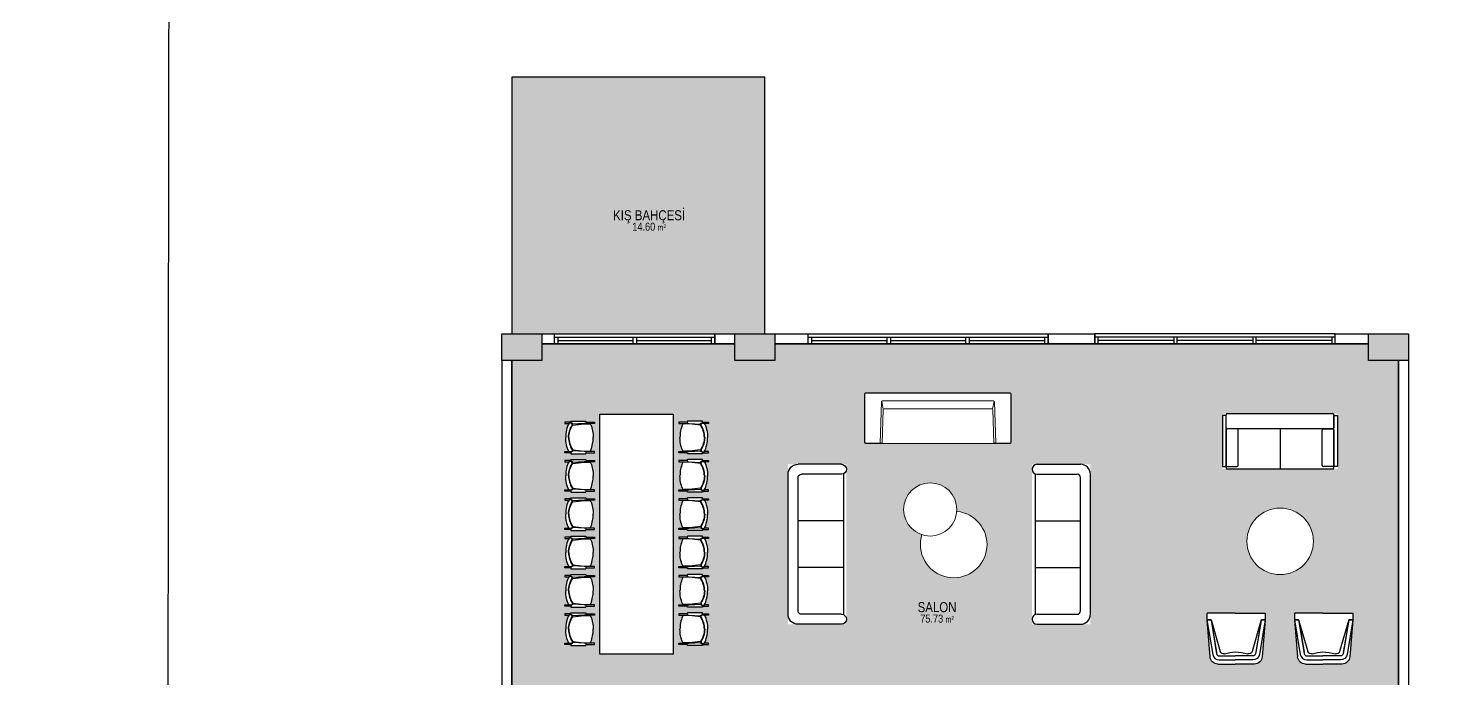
# Model space of a CAD drawing. Header units: metres. Extents: x 325971 to 582574, y 4156069 to 4412673.
# Drawn here: x 473715 to 475817, y 4270625 to 4271602 of the extents above; entities that cross this region are included whole.
import ezdxf
from ezdxf.enums import TextEntityAlignment as Align

# ---------------------------------------------------------------- set-up
doc = ezdxf.new("R2010")
doc.units = ezdxf.units.M
doc.layers.get('0').update_dxf_attribs({"color": 5, "lineweight": 0})
doc.layers.add('0_IFC_Area', color=100, linetype='Continuous', plot=False)
for name, color, linetype in [('0_IFC_Elevation_5', 252, 'Continuous'), ('0_IFC_Hatch', 250, 'Continuous'), ('0_IFC_Hatch_Structure', 251, 'Continuous'), ('0_IFC_Room_Text(No)_100', 12, 'Continuous'), ('0_IFC_Room_Text(No)_50', 12, 'Continuous'), ('0_IFC_Text_Explanation_100', 231, 'Continuous'), ('1_IFC_Concrete_Section', 50, 'Continuous'), ('2_IFC_Wall', 130, 'Continuous'), ('3_IFC_Window', 136, 'Continuous'), ('6_IFC_Furniture', 35, 'Continuous')]:
    doc.layers.add(name, color=color, linetype=linetype)
doc.styles.add('IFC_TEXT', font='ARIALN.TTF')

# ---------------------------------------------------------------- blocks, each defined once
blk = doc.blocks.new('A$C72af3929')
at = {"layer": '0_IFC_Hatch', "true_color": 0xc7c8ca}
h = blk.add_hatch(color=9, dxfattribs=at)
h.dxf.hatch_style = 1
h.paths.add_polyline_path([(-45, 40), (334.2, 40), (334.2, 425), (-45, 425)])
at = {"layer": '0_IFC_Hatch', "true_color": 0x939598}
h = blk.add_hatch(color=252, dxfattribs=at)
h.dxf.hatch_style = 1
h.paths.add_polyline_path([(184.7, -1765), (229.7, -1765), (229.7, -1790), (699.2, -1790), (699.2, -1375), (334.2, -1375), (334.2, -1395), (184.7, -1395)])
h.paths.add_polyline_path([(-45, -525), (-20, -525), (-20, -550), (304.2, -550), (304.2, -525), (364.2, -525), (364.2, -550), (1239.2, -550), (1239.2, -525), (1284.2, -525), (1284.2, 0), (1239.2, 0), (1239.2, 25), (349.2, 25), (349.2, 0), (289.2, 0), (289.2, 25), (0, 25), (0, 0), (-45, 0)])
h.paths.add_polyline_path([(769.2, -1215), (1069.2, -1215), (1069.2, -565), (769.2, -565)])
h.paths.add_polyline_path([(1139.2, -1515), (1149.2, -1515), (1149.2, -1540), (1289.2, -1540), (1289.2, -1215), (1069.2, -1215), (1069.2, -1365), (1139.2, -1365)])
h.paths.add_polyline_path([(314.2, -1365), (1069.2, -1365), (1069.2, -1215), (314.2, -1215.3)])
at = {"layer": '0_IFC_Hatch', "true_color": 0xc7c8ca}
h = blk.add_hatch(color=9, dxfattribs=at)
h.dxf.hatch_style = 1
edge = h.paths.add_edge_path()
edge.add_line((1149.2, -1515), (1139.2, -1515))
edge.add_line((1139.2, -1515), (1139.2, -1395))
edge.add_line((1139.2, -1395), (1061.8, -1395.8))
edge.add_arc((1079.2, -1585), 190, 95.2664, 360.0069)
edge.add_line((1269.2, -1585), (1269.8, -1540))
edge.add_line((1269.8, -1540), (1149.2, -1540))
edge.add_line((1149.2, -1540), (1149.2, -1515))
h.paths.add_polyline_path([(709.2, -1790), (859.2, -1790), (859.2, -1375), (709.2, -1375.3)])
h.paths.add_polyline_path([(1084.2, -1040), (1284.2, -1040), (1284.2, -565), (1084.2, -565)])
h.paths.add_polyline_path([(-45, -930), (759.2, -930), (759.2, -1200), (759.2, -1205), (349.2, -1205), (349.2, -1175), (289.2, -1175), (289.2, -1200), (-20, -1200), (-20, -1155), (-45, -1155)])
h.paths.add_polyline_path([(-45, -915), (759.2, -915), (759.2, -565), (-20, -565), (-20, -590), (-45, -590)])
at = {"layer": '0_IFC_Area'}
for points in [[(-45, 40), (334.2, 40), (334.2, 425), (334.2, 425), (-45, 425)], [(-45, -525), (-20, -525), (-20, -550), (304.2, -550), (304.2, -525), (364.2, -525), (364.2, -550), (1239.2, -550), (1239.2, -525), (1284.2, -525), (1284.2, 0), (1239.2, 0), (1239.2, 25), (349.2, 25), (349.2, 0), (289.2, 0), (289.2, 25), (0, 25), (0, 0), (-45, 0)], [(-45, -915), (759.2, -915), (759.2, -565), (759.2, -565), (-20, -565), (-20, -590), (-45, -590)], [(769.2, -1215), (1069.2, -1215), (1069.2, -565), (1069.2, -565), (769.2, -565)], [(1084.2, -1040), (1284.2, -1040), (1284.2, -565), (1284.2, -565), (1084.2, -565)], [(-45, -930), (759.2, -930), (759.2, -1200), (759.2, -1205), (349.2, -1205), (349.2, -1175), (289.2, -1175), (289.2, -1200), (-20, -1200), (-20, -1155), (-45, -1155)], [(314.2, -1365), (1069.2, -1365), (1069.2, -1215), (314.2, -1215.3)], [(1139.2, -1515), (1149.2, -1515), (1149.2, -1540), (1289.2, -1540), (1289.2, -1215), (1069.2, -1215), (1069.2, -1365), (1139.2, -1365)], [(184.7, -1765), (229.7, -1765), (229.7, -1790), (699.2, -1790), (699.2, -1375), (334.2, -1375), (334.2, -1395), (184.7, -1395)], [(709.2, -1790), (859.2, -1790), (859.2, -1375), (709.2, -1375.3)]]:
    blk.add_lwpolyline(points, close=True, dxfattribs=at)
blk.add_lwpolyline([(1149.2, -1515), (1139.2, -1515), (1139.2, -1395), (1061.8, -1395.8, 2.265711), (1269.2, -1585), (1269.8, -1540), (1149.2, -1540)], format="xyb", close=True, dxfattribs=at)
blk = doc.blocks.new('A$Ca679877e')
blk.add_wipeout([(21.4, 20.6), (21.4, 8.2), (22.1, 8), (22.8, 7.7), (22.8, -14.8), (21.4, -14.8), (21.4, -23.9), (19.4, -23.9), (19.4, -17.7), (14.6, -19.8), (9.5, -21.3), (4, -22.2), (-1.6, -22.4), (-7.2, -22.2), (-12.7, -21.3), (-17.7, -19.8), (-22.6, -17.7), (-22.6, -23.9), (-24.6, -23.9), (-24.6, -14.8), (-26, -14.8), (-26, 7.7), (-25.3, 8), (-24.6, 8.2), (-24.6, 20.6), (-22.6, 20.6), (-22.6, 7.7), (-22, 7.7), (-22, 13.3), (-21.6, 14.5), (-20.7, 15.2), (-16.1, 16.8), (-11.4, 18), (-6.5, 18.7), (-1.6, 18.9), (3.3, 18.7), (8.2, 18), (12.9, 16.8), (17.5, 15.2), (18.1, 14.9), (18.5, 14.5), (18.7, 13.9), (18.8, 13.3), (18.8, 7.7), (19.4, 7.7), (19.4, 20.6)]).dxf.layer = '6_IFC_Furniture'
at = {"layer": '6_IFC_Furniture'}
for points in [[(-26, -14.8), (-26, 3.2), (-26, 7.7, -0.285714), (-22.5, 7.7), (-22.5, 5.2), (-21.5, -11.7, 0.220172), (-22.8, -12.8), (-23.8, -14.8)], [(22.8, -14.8), (22.8, 3.2), (22.8, 7.7, 0.285714), (19.3, 7.7), (19.3, 5.2), (18.3, -11.7, -0.220172), (19.6, -12.8), (20.6, -14.8)]]:
    blk.add_lwpolyline(points, format="xyb", close=True, dxfattribs=at)
for points in [[(-24.6, 8.1), (-24.6, 20.6), (-22.6, 20.6), (-22.6, 7.6)], [(21.4, 8.1), (21.4, 20.6), (19.4, 20.6), (19.4, 7.6)], [(-24.6, -14.9), (-24.6, -23.9), (-22.6, -23.9), (-22.6, -17.7)], [(21.4, -14.9), (21.4, -23.9), (19.4, -23.9), (19.4, -17.7)]]:
    blk.add_lwpolyline(points, dxfattribs=at)
for points in [[(-1.5, -17.8, -0.129806), (-20.2, -11.8), (-22, 5.2), (-22, 13.3, -0.30894), (-20.7, 15.2, -0.09648), (-1.6, 18.9, -0.09648)], [(-1.7, -17.8, 0.129806), (17.1, -11.8), (18.8, 5.2), (18.8, 13.3, 0.30894), (17.5, 15.2, 0.09648), (-1.6, 18.9, 0.09648)], [(-1.5, -18.3, -0.119401), (-20.2, -12.8, 0.398658), (-22.8, -13.8), (-23.1, -17.4, 0.13244), (-1.6, -22.4)], [(-1.7, -18.3, 0.119401), (17.1, -12.8, -0.398658), (19.6, -13.8), (19.9, -17.4, -0.13244), (-1.6, -22.4)]]:
    blk.add_lwpolyline(points, format="xyb", dxfattribs=at)
blk = doc.blocks.new('TPLNTMAS')
blk.add_wipeout([(-55, 370), (-55, 10), (55, 10), (55, 370)]).dxf.layer = '6_IFC_Furniture'
at = {"xscale": -1, "rotation": 270}
blk.add_blockref('A$Ca679877e', (-83.9, 46.3), dxfattribs=at)
at = {"rotation": 90}
blk.add_blockref('A$Ca679877e', (83.9, 46.3), dxfattribs=at)
at = {"xscale": -1, "rotation": 270}
blk.add_blockref('A$Ca679877e', (-83.9, 103.8), dxfattribs=at)
at = {"rotation": 90}
blk.add_blockref('A$Ca679877e', (83.9, 103.8), dxfattribs=at)
at = {"layer": '6_IFC_Furniture'}
blk.add_lwpolyline([(-55, 270), (-55, 10), (55, 10), (55, 370), (-55, 370)], close=True, dxfattribs=at)
at = {"rotation": 270}
blk.add_blockref('A$Ca679877e', (-83.9, 158.2), dxfattribs=at)
at = {"xscale": -1, "rotation": 90}
blk.add_blockref('A$Ca679877e', (83.9, 158.2), dxfattribs=at)
at = {"rotation": 270}
blk.add_blockref('A$Ca679877e', (-83.9, 215.7), dxfattribs=at)
at = {"xscale": -1, "rotation": 90}
blk.add_blockref('A$Ca679877e', (83.9, 215.7), dxfattribs=at)
at = {"rotation": 270}
blk.add_blockref('A$Ca679877e', (-83.9, 273.2), dxfattribs=at)
at = {"xscale": -1, "rotation": 90}
blk.add_blockref('A$Ca679877e', (83.9, 273.2), dxfattribs=at)
at = {"rotation": 270}
blk.add_blockref('A$Ca679877e', (-83.9, 330.8), dxfattribs=at)
at = {"xscale": -1, "rotation": 90}
blk.add_blockref('A$Ca679877e', (83.9, 330.8), dxfattribs=at)
blk = doc.blocks.new('VIM ESHP Ø100X40.5')
blk.add_wipeout([(20.4, -45.5), (20.4, -45.5), (25.3, -43), (25.3, -43), (29.4, -40.3), (35.1, -35.5), (35.1, -35.5), (38.4, -31.9), (43.3, -24.9), (43.3, -24.9), (46.3, -18.7), (47.4, -15.8), (49, -9.9), (49.8, -4.3), (50, 0.2), (50, 0.2), (49.6, 6.2), (49, 10), (47.9, 14.6), (46.7, 17.9), (46.3, 19.2), (45.4, 21), (44.3, 23.4), (44.3, 23.4), (42.4, 26.4), (41.5, 28.1), (40.5, 29.5), (39.4, 30.9), (38.1, 32.5), (36.6, 34.3), (34.9, 36), (33, 37.7), (31.5, 39), (30, 40.2), (28.6, 41.2), (27.2, 42.1), (25.9, 42.9), (25.9, 42.9), (24, 44), (21.4, 45.3), (18.3, 46.7), (18.3, 46.7), (15.1, 47.8), (13.2, 48.4), (10.8, 49), (8.5, 49.4), (6.8, 49.7), (4.3, 50), (-1.3, 50.2), (-3.2, 50.1), (-6.4, 49.8), (-9.1, 49.3), (-12.1, 48.7), (-14.2, 48.1), (-17, 47.2), (-18.7, 46.5), (-22.7, 44.7), (-22.7, 44.7), (-25.8, 43), (-27.7, 41.8), (-31.5, 39), (-32.8, 37.9), (-35.1, 35.8), (-37.1, 33.7), (-39.8, 30.5), (-41.3, 28.3), (-42.3, 26.9), (-44.3, 23.4), (-45.3, 21.4), (-46, 19.7), (-47, 17.4), (-47.7, 15.3), (-48.4, 12.7), (-49, 10.4), (-49.5, 7.6), (-49.8, 5), (-49.9, 3), (-50, 0.2), (-50, -1.7), (-49.9, -3.4), (-49.7, -5.7), (-48.9, -10.4), (-48.1, -13.5), (-47.2, -16.3), (-45.8, -19.8), (-44, -23.6), (-42.7, -25.9), (-40.3, -29.5), (-38.4, -31.9), (-37.1, -33.3), (-34.6, -36), (-32.6, -37.8), (-29.9, -39.9), (-28.1, -41.2), (-24.9, -43.2), (-21.4, -45.1), (-17.6, -46.7), (-13.2, -48.1), (-9.6, -48.9), (-6, -49.5), (-6, -49.5), (-3.2, -49.8), (-1.3, -49.6), (3, -49.8), (4.8, -49.6), (8.2, -49.2), (12.1, -48.4), (14.7, -47.7)]).dxf.layer = '6_IFC_Furniture'
at = {"layer": '6_IFC_Furniture', "linetype": 'Continuous', "lineweight": 9}
blk.add_circle((0, 0.2), 49.9, dxfattribs=at)
blk = doc.blocks.new('IFC_KOLTUK 3LU')
blk.add_wipeout([(-93, 134.1), (-93, -105.9), (-5.5, -105.9), (-5.5, 134.1)]).dxf.layer = '6_IFC_Furniture'
at = {"layer": '6_IFC_Furniture'}
for p, q in [((-13, 134.1), (-78, 134.1)), ((-93, 119.1), (-93, -90.9)), ((-78, 114.1), (-78, -85.9)), ((-13, 119.1), (-73, 119.1)), ((-10, -91.6), (-10, 119.7)), ((-10, 49.1), (-78, 49.1)), ((-10, -20.9), (-78, -20.9)), ((-13, -90.9), (-73, -90.9)), ((-13, -105.9), (-78, -105.9))]:
    blk.add_line(p, q, dxfattribs=at)
for centre, radius, start, end in [((-78, 119.1), 15, 90, 180), ((-13, 126.6), 7.5, 270, 90), ((-73, 114.1), 5, 90, 180), ((-78, -90.9), 15, 180, 270), ((-73, -85.9), 5, 180, 270), ((-13, -98.4), 7.5, 270, 90)]:
    blk.add_arc(centre, radius, start, end, dxfattribs=at)
blk = doc.blocks.new('cube kanepe 220x761')
blk.add_wipeout([(110, -74.5), (110, -1.5), (109.9, -1.1), (109.9, -1.1), (109.6, -0.4), (109.1, -0.1), (108.5, 0), (-108.5, 0), (-109.1, -0.1), (-109.1, -0.1), (-109.6, -0.4), (-109.9, -0.9), (-110, -1.5), (-110, -74.5), (-110, -74.8), (-109.9, -75.1), (-109.6, -75.6), (-109.6, -75.6), (-109.6, -75.6), (-109.3, -75.8), (-108.5, -76), (108.5, -76), (108.9, -75.9), (109.1, -75.9), (109.3, -75.8), (109.5, -75.6), (109.7, -75.4), (109.8, -75.3), (109.8, -75.2), (109.9, -74.9)]).dxf.layer = '6_IFC_Furniture'
at = {"layer": '6_IFC_Furniture', "lineweight": 9}
for p, q in [((-109.5, -1.5), (-109.5, -74.5)), ((108.5, -0.5), (-108.5, -0.5)), ((-86.6, -75.5), (-84.8, -13.5)), ((-81.9, -24.4), (-84.3, -12.4)), ((81.9, -24.4), (84.3, -12.4)), ((86.6, -75.5), (84.8, -13.5)), ((109.5, -74.5), (109.5, -1.5)), ((109.5, -1.5), (109.5, -74.5)), ((-83.8, -75.5), (-82.3, -25.5)), ((83.8, -75.5), (82.3, -25.5)), ((-108.5, -75.5), (-83.8, -75.5)), ((108.5, -75.5), (83.8, -75.5))]:
    blk.add_line(p, q, dxfattribs=at)
at = {"layer": '6_IFC_Furniture', "lineweight": 9, "flags": 128}
for points in [[(108.5, 0), (-108.5, 0)], [(-110, -1.5), (-110, -74.5)], [(-83.3, -12), (83.3, -12)], [(110, -74.5), (110, -1.5)], [(110, -1.5), (110, -74.5)], [(-80.8, -24), (80.8, -24)], [(-108.5, -76), (108.5, -76)]]:
    blk.add_lwpolyline(points, dxfattribs=at)
at = {"layer": '6_IFC_Furniture', "lineweight": 9, "extrusion": (0, 0, -1)}
for centre, radius, start, end in [((108.5, -1.5), 1.5, 0, 90), ((108.5, -1.5), 1, 0, 90), ((83.3, -13.5), 1.5, 1.6523, 90), ((80.8, -25.5), 1.5, 1.6523, 90), ((108.5, -74.5), 1.5, 270, 0), ((108.5, -74.5), 1, 270, 0), ((-83.8, -75.7), 0.251, 272.8139, 83.8815)]:
    blk.add_arc(centre, radius, start, end, dxfattribs=at)
at = {"layer": '6_IFC_Furniture', "lineweight": 9}
for centre, radius, start, end in [((108.5, -1.5), 1.5, 0, 90), ((108.5, -1.5), 1.5, 0, 90), ((83.3, -13.5), 1.5, 1.6523, 90), ((108.5, -1.5), 1, 0, 90), ((108.5, -1.5), 1, 0, 90), ((80.8, -25.5), 1.5, 1.6523, 90), ((-83.8, -75.7), 0.251, 272.8139, 83.8815), ((108.5, -74.5), 1.5, 270, 0), ((108.5, -74.5), 1, 270, 0), ((108.5, -74.5), 1.5, 270, 0), ((108.5, -74.5), 1, 270, 0)]:
    blk.add_arc(centre, radius, start, end, dxfattribs=at)
blk = doc.blocks.new('IFC_KOLTUK IKILI')
blk.add_wipeout([(0, 27), (0, -725), (1560, -725), (1560, 27)]).dxf.layer = '6_IFC_Furniture'
at = {"layer": '6_IFC_Furniture'}
for p, q in [((50, -167), (50, 12)), ((65, 27), (1495, 27)), ((1510, 12), (1510, -167)), ((50, 0), (0, 0)), ((0, 0), (0, -693)), ((50, -693), (50, 0)), ((1495, -182), (65, -182)), ((194, -182), (65, -182)), ((780, -182), (780, -725)), ((1366, -182), (1495, -182)), ((1510, -693), (1510, 0)), ((1510, 0), (1560, 0)), ((1560, 0), (1560, -693)), ((50, -197), (50, -678)), ((209, -678), (209, -197)), ((1351, -678), (1351, -197)), ((1510, -197), (1510, -678)), ((0, -693), (50, -693)), ((50, -693), (50, -710)), ((65, -693), (194, -693)), ((65, -725), (1495, -725)), ((1495, -693), (1366, -693)), ((1510, -710), (1510, -693)), ((1560, -693), (1510, -693))]:
    blk.add_line(p, q, dxfattribs=at)
for centre, start, end in [((65, 12), 90, 180), ((1495, 12), 0, 90), ((65, -167), 180, 270), ((65, -197), 90, 180), ((194, -197), 0, 90), ((1366, -197), 90, 180), ((1495, -167), 270, 0), ((1495, -197), 0, 90), ((65, -678), 180, 270), ((65, -710), 180, 270), ((194, -678), 270, 0), ((1366, -678), 180, 270), ((1495, -678), 270, 0), ((1495, -710), 270, 0)]:
    blk.add_arc(centre, 15, start, end, dxfattribs=at)
blk = doc.blocks.new('KL3 PLAN')
blk.add_wipeout([(-42.2, 9), (-42.2, 1), (-41.9, 0.3), (-41.2, 0), (44.2, 0), (44.9, 0.3), (45.2, 1), (45.2, 9), (44.9, 9.7), (44.2, 10), (45.2, 10.1), (40.7, 65.5), (39.9, 68.8), (36.9, 73.3), (36.9, 73.3), (34.3, 75.1), (31.5, 76.2), (28.7, 76.5), (-25.7, 76.5), (-29.6, 75.9), (-33.7, 73.5), (-36.7, 69.4), (-37.7, 65.5), (-42.2, 10), (-41.2, 10), (-41.8, 9.8), (-41.9, 9.7), (-42.1, 9.4)]).dxf.layer = '6_IFC_Furniture'
at = {"layer": '6_IFC_Furniture'}
for p, q in [((-42.2, 10), (-37.7, 65.5)), ((-33.7, 73.5), (-34.4, 72.8)), ((-25.7, 76.5), (0, 76.5)), ((28.7, 76.5), (0, 76.5)), ((36.7, 73.5), (37.4, 72.8)), ((45.2, 10), (40.7, 65.5)), ((-36.1, 10), (-22.4, 57.7)), ((39.1, 10), (25.4, 57.7)), ((-36.1, 10), (-42.2, 10)), ((39.1, 10), (45.2, 10))]:
    blk.add_line(p, q, dxfattribs=at)
for points in [[(-42.2, 10), (-33.6, 61.9, -0.366832), (-23.7, 70.3), (0, 70.3)], [(-36.1, 10), (-27.7, 60.9, -0.366832), (-23.7, 64.3), (0, 64.3)], [(45.2, 10), (36.6, 61.9, 0.366832), (26.7, 70.3), (0, 70.3)], [(39.1, 10), (30.7, 60.9, 0.366832), (26.7, 64.3), (0, 64.3)], [(0, 0), (-41.2, 0, -0.414214), (-42.2, 1), (-42.2, 9, -0.414214), (-41.2, 10), (-37, 10, 0.366832), (-36, 10.8), (-27.9, 59.2)], [(0, 0), (44.2, 0, 0.414214), (45.2, 1), (45.2, 9, 0.414214), (44.2, 10), (40, 10, -0.366832), (39, 10.8), (30.9, 59.2)]]:
    blk.add_lwpolyline(points, format="xyb", dxfattribs=at)
for centre, radius, start, end in [((-25.7, 64.5), 12, 90, 175.3537), ((28.7, 64.5), 12, 4.6463, 90), ((-17.6, 56.4), 5, 71.4971, 163.9627), ((8.7, 143.9), 86.4, 253.403, 264.2286), ((-10.2, 178), 120.4, 274.8684, 284.036), ((20.6, 56.4), 5, 16.0373, 108.5029)]:
    blk.add_arc(centre, radius, start, end, dxfattribs=at)
blk = doc.blocks.new('*U231')
blk.add_wipeout([(0, 0), (360, 0), (360, 15), (0, 15)]).dxf.layer = '3_IFC_Window'
at = {"layer": '0_IFC_Elevation_5'}
blk.add_lwpolyline([(0, 10), (0, 15), (360, 15), (360, 10)], dxfattribs=at)
at = {"layer": '2_IFC_Wall'}
for points in [[(0, 0), (0, 15)], [(360, 0), (360, 15)]]:
    blk.add_lwpolyline(points, dxfattribs=at)
at = {"layer": '3_IFC_Window'}
for points in [[(0, 10), (5, 10), (5, 0), (0, 0)], [(355, 10), (360, 10), (360, 0), (355, 0)]]:
    blk.add_lwpolyline(points, close=True, dxfattribs=at)
for points in [[(0, 0), (360, 0)], [(5, 10), (355, 10)], [(5, 5), (355, 5)]]:
    blk.add_lwpolyline(points, dxfattribs=at)
for points in [[(118.3, 0), (123.3, 0), (123.3, 10), (118.3, 10)], [(236.7, 0), (241.7, 0), (241.7, 10), (236.7, 10)]]:
    blk.add_wipeout(points).dxf.layer = '3_IFC_Window'
for points in [[(118.3, 10), (123.3, 10), (123.3, 0), (118.3, 0)], [(236.7, 10), (241.7, 10), (241.7, 0), (236.7, 0)]]:
    blk.add_lwpolyline(points, close=True, dxfattribs=at)
blk = doc.blocks.new('*U232')
blk.add_wipeout([(0, 0), (240, 0), (240, 15), (0, 15)]).dxf.layer = '3_IFC_Window'
at = {"layer": '0_IFC_Elevation_5'}
blk.add_lwpolyline([(0, 10), (0, 15), (240, 15), (240, 10)], dxfattribs=at)
at = {"layer": '2_IFC_Wall'}
for points in [[(0, 0), (0, 15)], [(240, 0), (240, 15)]]:
    blk.add_lwpolyline(points, dxfattribs=at)
at = {"layer": '3_IFC_Window'}
for points in [[(0, 10), (5, 10), (5, 0), (0, 0)], [(235, 10), (240, 10), (240, 0), (235, 0)]]:
    blk.add_lwpolyline(points, close=True, dxfattribs=at)
for points in [[(0, 0), (240, 0)], [(5, 10), (235, 10)], [(5, 5), (235, 5)]]:
    blk.add_lwpolyline(points, dxfattribs=at)
blk.add_wipeout([(117.5, 0), (122.5, 0), (122.5, 10), (117.5, 10)]).dxf.layer = '3_IFC_Window'
blk.add_lwpolyline([(117.5, 10), (122.5, 10), (122.5, 0), (117.5, 0)], close=True, dxfattribs=at)
blk = doc.blocks.new('0_IFC_ROOM_TEXT_50')
at = {"layer": '0_IFC_Room_Text(No)_100', "insert": (13.2, -38.5), "char_height": 9.62, "attachment_point": 1, "style": 'IFC_TEXT'}
blk.add_mtext_dynamic_manual_height_columns('m²', width=16.695, gutter_width=6.88, heights=[0], dxfattribs=at)
at = {"layer": '0_IFC_Room_Text(No)_100', "style": 'IFC_TEXT'}
blk.add_attdef('ROOM_NAME', text='', height=13.5, dxfattribs=at).set_placement((0.7, -24.8), align=Align.MIDDLE_CENTER)
blk.add_attdef('AREA', text='', height=9.62, dxfattribs=at).set_placement((9.8, -48.1), align=Align.RIGHT)
at = {"layer": '0_IFC_Text_Explanation_100', "style": 'IFC_TEXT', "flags": 1}
for tag, p in [('DÖŞEME:', (-41.1, -62.8)), ('TAVAN:', (-41.1, -85.2)), ('DUVAR:', (-41.1, -73.9))]:
    blk.add_attdef(tag, p, '', height=7.7, dxfattribs=at)
blk = doc.blocks.new('A$C329c9356')
at = {"layer": '0_IFC_Area'}
for points in [[(-1344.2, 0), (-965, 0), (-965, 385), (-965, 385), (-1344.2, 385)], [(-1344.2, -565), (-1319.2, -565), (-1319.2, -590), (-995, -590), (-995, -565), (-935, -565), (-935, -590), (-60, -590), (-60, -565), (-15, -565), (-15, -40), (-60, -40), (-60, -15), (-950, -15), (-950, -40), (-1010, -40), (-1010, -15), (-1299.2, -15), (-1299.2, -40), (-1344.2, -40)], [(-1344.2, -955), (-540, -955), (-540, -605), (-540, -605), (-1319.2, -605), (-1319.2, -630), (-1344.2, -630)], [(-530, -1255), (-230, -1255), (-230, -605), (-230, -605), (-530, -605)], [(-215, -1080), (-15, -1080), (-15, -605), (-15, -605), (-215, -605)], [(-1344.2, -970), (-540, -970), (-540, -1240), (-540, -1245), (-950, -1245), (-950, -1215), (-1010, -1215), (-1010, -1240), (-1319.2, -1240), (-1319.2, -1195), (-1344.2, -1195)], [(-985, -1405), (-230, -1405), (-230, -1255), (-985, -1255.3)], [(-160, -1555), (-150, -1555), (-150, -1580), (-10, -1580), (-10, -1255), (-230, -1255), (-230, -1405), (-160, -1405)], [(-1114.5, -1805), (-1069.5, -1805), (-1069.5, -1830), (-600, -1830), (-600, -1415), (-965, -1415), (-965, -1435), (-1114.5, -1435)], [(-590, -1830), (-440, -1830), (-440, -1415), (-590, -1415.3)]]:
    blk.add_lwpolyline(points, close=True, dxfattribs=at)
blk.add_lwpolyline([(-150, -1555), (-160, -1555), (-160, -1435), (-237.4, -1435.8, 2.265711), (-30, -1625), (-29.4, -1580), (-150, -1580)], format="xyb", close=True, dxfattribs=at)
ref = blk.add_blockref('0_IFC_ROOM_TEXT_50', (-1139.1, 202.9))
ref.add_attrib('ROOM_NAME', 'KIŞ BAHÇESİ', dxfattribs={"layer": '0_IFC_Room_Text(No)_50', "height": 15, "style": 'IFC_TEXT'}).set_placement((-1138.4, 178), align=Align.MIDDLE_CENTER)
ref.add_attrib('AREA', '14.60', dxfattribs={"layer": '0_IFC_Room_Text(No)_100', "height": 12, "style": 'IFC_TEXT'}).set_placement((-1129.2, 154.8), align=Align.RIGHT)
ref = blk.add_blockref('0_IFC_ROOM_TEXT_50', (-707.4, -385))
ref.add_attrib('ROOM_NAME', 'SALON', dxfattribs={"layer": '0_IFC_Room_Text(No)_50', "height": 15, "style": 'IFC_TEXT'}).set_placement((-706.7, -409.9), align=Align.MIDDLE_CENTER)
ref.add_attrib('AREA', '75.73', dxfattribs={"layer": '0_IFC_Room_Text(No)_100', "height": 12, "style": 'IFC_TEXT'}).set_placement((-697.5, -433.1), align=Align.RIGHT)
ref = blk.add_blockref('0_IFC_ROOM_TEXT_50', (-835.4, -733.3))
ref.add_attrib('ROOM_NAME', 'MUTFAK', dxfattribs={"layer": '0_IFC_Room_Text(No)_50', "height": 15, "style": 'IFC_TEXT'}).set_placement((-834.7, -758.2), align=Align.MIDDLE_CENTER)
ref.add_attrib('AREA', '28.08', dxfattribs={"layer": '0_IFC_Room_Text(No)_100', "height": 12, "style": 'IFC_TEXT'}).set_placement((-825.5, -781.4), align=Align.RIGHT)
ref = blk.add_blockref('0_IFC_ROOM_TEXT_50', (-388.1, -812.5))
ref.add_attrib('ROOM_NAME', 'ANTRE', dxfattribs={"layer": '0_IFC_Room_Text(No)_50', "height": 15, "style": 'IFC_TEXT'}).set_placement((-387.4, -837.4), align=Align.MIDDLE_CENTER)
ref.add_attrib('AREA', '19.50', dxfattribs={"layer": '0_IFC_Room_Text(No)_100', "height": 12, "style": 'IFC_TEXT'}).set_placement((-378.3, -860.6), align=Align.RIGHT)
ref = blk.add_blockref('0_IFC_ROOM_TEXT_50', (-121.8, -812.5))
ref.add_attrib('ROOM_NAME', 'GİRİŞ HOLÜ', dxfattribs={"layer": '0_IFC_Room_Text(No)_50', "height": 15, "style": 'IFC_TEXT'}).set_placement((-121.1, -837.4), align=Align.MIDDLE_CENTER)
ref.add_attrib('AREA', '9.50', dxfattribs={"layer": '0_IFC_Room_Text(No)_100', "height": 12, "style": 'IFC_TEXT'}).set_placement((-112, -860.6), align=Align.RIGHT)
ref = blk.add_blockref('0_IFC_ROOM_TEXT_50', (-835.4, -1070.4))
ref.add_attrib('ROOM_NAME', 'PİŞİRME MUTFAĞI', dxfattribs={"layer": '0_IFC_Room_Text(No)_50', "height": 15, "style": 'IFC_TEXT'}).set_placement((-834.7, -1095.2), align=Align.MIDDLE_CENTER)
ref.add_attrib('AREA', '21.66', dxfattribs={"layer": '0_IFC_Room_Text(No)_100', "height": 12, "style": 'IFC_TEXT'}).set_placement((-825.5, -1118.5), align=Align.RIGHT)
ref = blk.add_blockref('0_IFC_ROOM_TEXT_50', (-569.7, -1303.7))
ref.add_attrib('ROOM_NAME', 'KOR.', dxfattribs={"layer": '0_IFC_Room_Text(No)_50', "height": 15, "style": 'IFC_TEXT'}).set_placement((-569, -1328.6), align=Align.MIDDLE_CENTER)
ref.add_attrib('AREA', '11.31', dxfattribs={"layer": '0_IFC_Room_Text(No)_100', "height": 12, "style": 'IFC_TEXT'}).set_placement((-559.8, -1351.8), align=Align.RIGHT)
ref = blk.add_blockref('0_IFC_ROOM_TEXT_50', (-88.3, -1315.5))
ref.add_attrib('ROOM_NAME', 'ASN.HOLÜ', dxfattribs={"layer": '0_IFC_Room_Text(No)_50', "height": 15, "style": 'IFC_TEXT'}).set_placement((-87.6, -1340.4), align=Align.MIDDLE_CENTER)
ref.add_attrib('AREA', '5.90', dxfattribs={"layer": '0_IFC_Room_Text(No)_100', "height": 12, "style": 'IFC_TEXT'}).set_placement((-78.5, -1363.6), align=Align.RIGHT)
ref = blk.add_blockref('0_IFC_ROOM_TEXT_50', (-778.8, -1516.8))
ref.add_attrib('ROOM_NAME', 'YATAK OD.', dxfattribs={"layer": '0_IFC_Room_Text(No)_50', "height": 15, "style": 'IFC_TEXT'}).set_placement((-778.1, -1541.6), align=Align.MIDDLE_CENTER)
ref.add_attrib('AREA', '20.94', dxfattribs={"layer": '0_IFC_Room_Text(No)_100', "height": 12, "style": 'IFC_TEXT'}).set_placement((-768.9, -1564.9), align=Align.RIGHT)
ref = blk.add_blockref('0_IFC_ROOM_TEXT_50', (-523, -1516.8))
ref.add_attrib('ROOM_NAME', 'BANYO', dxfattribs={"layer": '0_IFC_Room_Text(No)_50', "height": 15, "style": 'IFC_TEXT'}).set_placement((-522.3, -1541.6), align=Align.MIDDLE_CENTER)
ref.add_attrib('AREA', '6.22', dxfattribs={"layer": '0_IFC_Room_Text(No)_100', "height": 12, "style": 'IFC_TEXT'}).set_placement((-513.1, -1564.9), align=Align.RIGHT)
ref = blk.add_blockref('0_IFC_ROOM_TEXT_50', (-215.2, -1588.2))
ref.add_attrib('ROOM_NAME', 'MERD.', dxfattribs={"layer": '0_IFC_Room_Text(No)_50', "height": 15, "style": 'IFC_TEXT'}).set_placement((-214.5, -1613.1), align=Align.MIDDLE_CENTER)
ref.add_attrib('AREA', '10.25', dxfattribs={"layer": '0_IFC_Room_Text(No)_100', "height": 12, "style": 'IFC_TEXT'}).set_placement((-205.3, -1636.3), align=Align.RIGHT)
blk = doc.blocks.new('A$Cf909af23')
at = {"layer": '0_IFC_Hatch_Structure'}
h = blk.add_hatch(color=256, dxfattribs=at)
h.dxf.hatch_style = 1
h.paths.add_polyline_path([(-2569.2, 1080), (-2569.2, 1040), (-2629.2, 1040), (-2629.2, 1080)])
h = blk.add_hatch(color=256, dxfattribs=at)
h.dxf.hatch_style = 1
h.paths.add_polyline_path([(-2220, 1080), (-2220, 1040), (-2280, 1040), (-2280, 1080)])
h = blk.add_hatch(color=256, dxfattribs=at)
h.dxf.hatch_style = 1
h.paths.add_polyline_path([(-1270, 1080), (-1270, 1040), (-1330, 1040), (-1330, 1080)])
at = {"layer": '1_IFC_Concrete_Section'}
for points in [[(-2569.2, 1080), (-2569.2, 1040), (-2629.2, 1040), (-2629.2, 1080)], [(-2220, 1080), (-2220, 1040), (-2280, 1040), (-2280, 1080)], [(-1270, 1080), (-1270, 1040), (-1330, 1040), (-1330, 1080)]]:
    blk.add_lwpolyline(points, close=True, dxfattribs=at)
at = {"layer": '2_IFC_Wall'}
for points in [[(-2569.2, 1080), (-2280, 1080)], [(-2220, 1080), (-1330, 1080)], [(-2569.2, 1065), (-2280, 1065)], [(-2220, 1065), (-1330, 1065)], [(-2629.2, 1040), (-2629.2, 930)], [(-2614.2, 515), (-2614.2, 1040)], [(-1285, 1040), (-1285, 515)], [(-1270, 1040), (-1270, 515)], [(-2629.2, 930), (-2629.2, -175), (-2265, -175)]]:
    blk.add_lwpolyline(points, dxfattribs=at)
blk.add_blockref('A$C72af3929', (-2569.2, 1040))
for name, p in [('*U232', (-2550, 1065)), ('*U231', (-2170, 1065)), ('cube kanepe 220x761', (-1975.4, 991.7))]:
    blk.add_blockref(name, p)
at = {"xscale": -1}
blk.add_blockref('*U231', (-1380, 1065), dxfattribs=at)
for name, p, rotation in [('TPLNTMAS', (-2427.1, 969.4), 180), ('IFC_KOLTUK 3LU', (-2107.1, 778.5), 179.9999999998562), ('KL3 PLAN', (-1529.8, 661.2), 180), ('KL3 PLAN', (-1398.5, 661.2), 180)]:
    blk.add_blockref(name, p, dxfattribs=dict(at, rotation=rotation))
at = {"xscale": 0.1105677115805441, "yscale": 0.1105677115805441, "zscale": 0.1105677115805441}
blk.add_blockref('IFC_KOLTUK IKILI', (-1548.6, 957.5), dxfattribs=at)
for name, p, rotation in [('IFC_KOLTUK 3LU', (-1839.8, 778.5), 180.0000000001437), ('VIM ESHP Ø100X40.5', (-1951.7, 764.2), 180.0000000002838), ('VIM ESHP Ø100X40.5', (-1462.3, 769), 180.0000000002838)]:
    blk.add_blockref(name, p, dxfattribs=dict(rotation=rotation))
at = {"xscale": 0.8, "yscale": 0.8, "zscale": 0.8, "rotation": 180.0000000002838}
blk.add_blockref('VIM ESHP Ø100X40.5', (-1986.9, 816.8), dxfattribs=at)
at = {"layer": '1_IFC_Concrete_Section'}
blk.add_blockref('A$C329c9356', (-1270, 1080), dxfattribs=at)
blk = doc.blocks.new('arazi')
at = {"layer": '1_IFC_Concrete_Section'}
blk.add_blockref('A$Cf909af23', (3132.3, 2043.6), dxfattribs=at)
at = {"color": 40, "true_color": 0xf8d731}
blk.add_lwpolyline([(0, 0), (4612.8, 1.2), (4631.7, 678.4), (4536.9, 2257.5), (4422.1, 4022.2), (4174.6, 5779.4), (3877.1, 7296.2), (3736, 8016.1), (2033.5, 7531.4), (1550.1, 7392.8), (1011.2, 7236.9), (11.9, 6947.9), (3.5, 3479.4), (0, 0)], close=True, dxfattribs=at)

msp = doc.modelspace()

# ---------------------------------------------------------------- linework, layer by layer
msp.add_circle((454272.5, 4284370.8, -128301.8), 128301.9)

# ---------------------------------------------------------------- next in the draw order: block references
at = {"layer": '1_IFC_Concrete_Section'}
msp.add_blockref('arazi', (473922.1, 4268019.4), dxfattribs=at)

doc.saveas('drawing.dxf')
